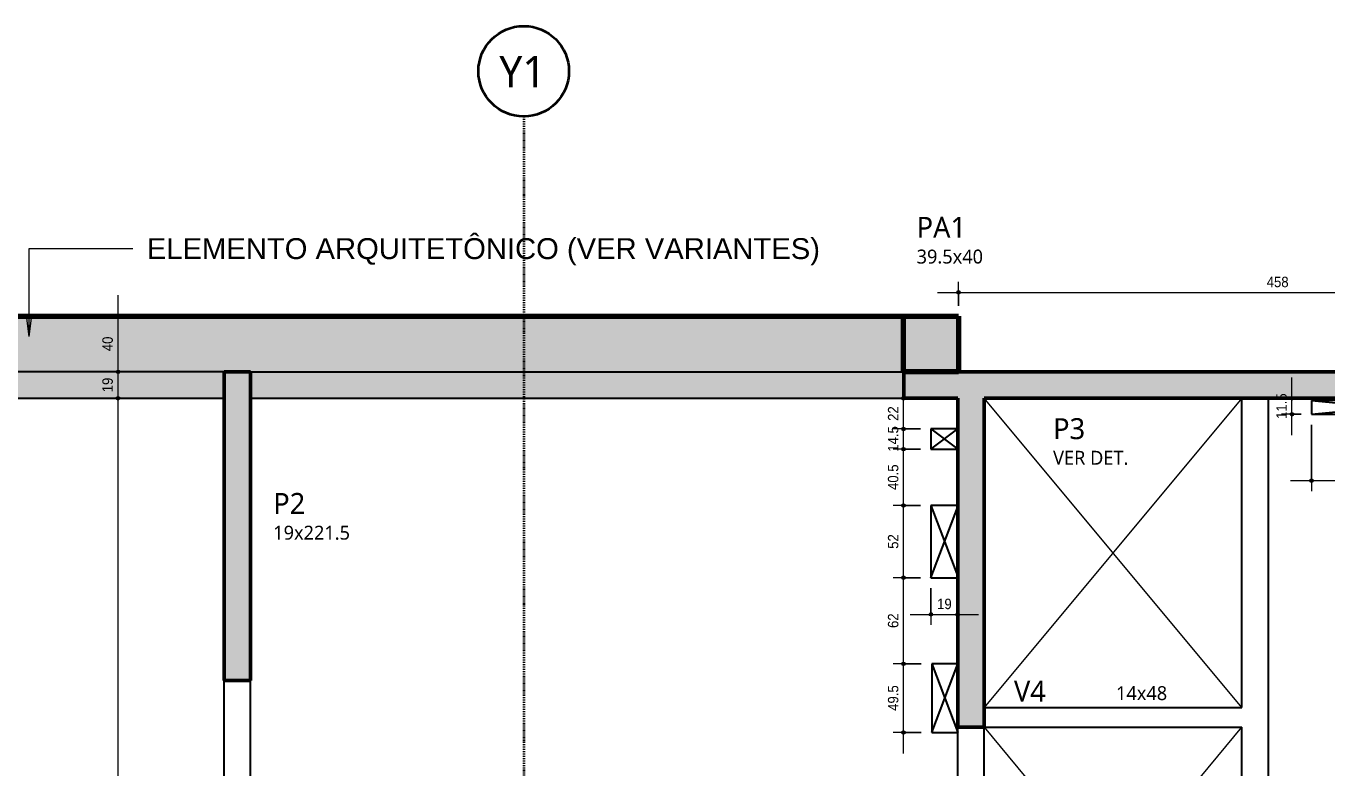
# Model space of a CAD drawing. Header units: centimetres. Extents: x -1981 to 73905, y -3196 to 88043.
# Drawn here: x -1016 to -82, y 423 to 955 of the extents above; entities that cross this region are included whole.
import ezdxf

# ---------------------------------------------------------------- set-up
doc = ezdxf.new("R2010")
doc.units = ezdxf.units.CM
doc.linetypes.add('Dash dot', pattern=[1.5875, 0.635, -0.47625, 0, -0.47625])
for name, color, linetype, lineweight in [('A-ANNO-DIMS', 7, 'Continuous', 9), ('A-ANNO-DIMS-50', 7, 'Continuous', 9), ('A-DETL-THIN', 7, 'Continuous', 25), ('A-FLOR', 7, 'Continuous', 25), ('G-ANNO-TEXT', 7, 'Continuous', 9), ('S-BEAM', 7, 'Continuous', 25), ('S-BEAM-IDEN', 7, 'Continuous', 9), ('S-COLS', 7, 'Continuous', 25), ('S-COLS-IDEN', 7, 'Continuous', 9), ('S-GRID', 7, 'Continuous', 9), ('S-GRID-IDEN', 7, 'Continuous', 9)]:
    doc.layers.add(name, color=color, linetype=linetype, lineweight=lineweight)
doc.layers.add('A-DETL', color=7, linetype='Continuous', lineweight=18, true_color=0x00a600)
doc.styles.add('Arial', font='arial.ttf', dxfattribs={"height": 15})
doc.styles.add('Arial_1', font='arial.ttf', dxfattribs={"width": 0.9, "height": 7.5})
doc.styles.add('Gadugi', font='gadugi.ttf', dxfattribs={"height": 15})
doc.styles.add('Gadugi_1', font='gadugi.ttf', dxfattribs={"height": 10})
doc.styles.add('Gadugi_2', font='gadugi.ttf', dxfattribs={"height": 0.2})
doc.styles.add('Gadugi_3', font='gadugi.ttf', dxfattribs={"height": 22.5})
doc.dimstyles.new('PED_1_5mm_ESQ', dxfattribs={"dimscale": 30.48, "dimtxt": 7.651945, "dimasz": 0.328084, "dimexe": 0.246063, "dimexo": 0.246063, "dimgap": 0.049213, "dimtad": 1, "dimdec": 1, "dimrnd": 0.5, "dimdsep": 46, "dimtxsty": 'Arial_1', "dimblk1": 'DOTSMALL', "dimblk2": 'DOTSMALL', "dimsah": 1, "dimcen": 0.09, "dimdle": 0.492126, "dimazin": 0, "dimtfac": 1, "dimtdec": 4, "dimtix": 1, "dimtmove": 0, "dimatfit": 3, "dimfxl": 1, "dimtvp": 1, "dimtolj": 1, "dimtzin": 0, "dimarcsym": 2})

# ---------------------------------------------------------------- blocks, each defined once
blk = doc.blocks.new('PED_TAG_PILAR_R04 - PILAR VER DET_-2523782-PL G 001 - FORMA DO PAVIMENTO TIPO 2')
at = {"layer": 'S-COLS-IDEN', "insert": (0.115, -0.633), "char_height": 0.2, "width": 1.37089, "attachment_point": 1, "style": 'Gadugi_2'}
blk.add_mtext('VER DET.', dxfattribs=at)
blk = doc.blocks.new('Eixo - Y1-2173029-PL G 001 - FORMA DO PAVIMENTO TIPO 2')
at = {"layer": 'S-GRID-IDEN', "color": 6, "lineweight": 35, "true_color": 0xff00ff}
blk.add_circle((0, 0), 0.65, dxfattribs=at)
blk = doc.blocks.new('DIMBLOCK60-PL G 001 - FORMA DO PAVIMENTO TIPO 2')
at = {"layer": 'A-ANNO-DIMS-50'}
h = blk.add_hatch(color=256, dxfattribs=at)
edge = h.paths.add_edge_path(flags=0)
edge.add_arc((-950.03, 688.12), 1.25, 0, 360)
h = blk.add_hatch(color=256, dxfattribs=at)
edge = h.paths.add_edge_path(flags=0)
edge.add_arc((-950.03, -7.88), 1.25, 0, 360)
for p, q in [((-944.3, 688.12), (-957.53, 688.12)), ((-950.03, -7.88), (-950.03, 688.12)), ((-950.03, 688.12), (-944.3, 688.12)), ((-944.3, -7.88), (-957.53, -7.88)), ((-950.03, -7.88), (-944.3, -7.88))]:
    blk.add_line(p, q, dxfattribs=at)
for centre in [(-950.03, 688.12), (-950.03, -7.88)]:
    blk.add_circle(centre, 1.25, dxfattribs=at)
at = {"layer": 'A-ANNO-DIMS-50', "color": 0, "insert": (-961.27, 332.35), "char_height": 7.5, "width": 18.6472, "attachment_point": 1, "rotation": 90, "line_spacing_factor": 0.941778, "style": 'Arial_1'}
blk.add_mtext('696', dxfattribs=at)
blk = doc.blocks.new('_DotSmall')
at = {"color": 0, "linetype": 'ByBlock', "const_width": 0.5}
blk.add_lwpolyline([(-0.0625, 0, 1), (0.0625, 0, 1)], format="xyb", close=True, dxfattribs=at)
blk = doc.blocks.new('DIMBLOCK61-PL G 001 - FORMA DO PAVIMENTO TIPO 2')
at = {"layer": 'A-ANNO-DIMS-50'}
h = blk.add_hatch(color=256, dxfattribs=at)
edge = h.paths.add_edge_path(flags=0)
edge.add_arc((-950.03, 707.12), 1.25, 0, 360)
h = blk.add_hatch(color=256, dxfattribs=at)
edge = h.paths.add_edge_path(flags=0)
edge.add_arc((-950.03, 688.12), 1.25, 0, 360)
for p, q in [((-944.3, 707.12), (-957.53, 707.12)), ((-950.03, 688.12), (-950.03, 707.12)), ((-950.03, 707.12), (-944.3, 707.12)), ((-944.3, 688.12), (-957.53, 688.12)), ((-950.03, 688.12), (-944.3, 688.12))]:
    blk.add_line(p, q, dxfattribs=at)
for centre in [(-950.03, 707.12), (-950.03, 688.12)]:
    blk.add_circle(centre, 1.25, dxfattribs=at)
at = {"layer": 'A-ANNO-DIMS-50', "color": 0, "insert": (-961.27, 692.44), "char_height": 7.5, "width": 12.4315, "attachment_point": 1, "rotation": 90, "line_spacing_factor": 0.941778, "style": 'Arial_1'}
blk.add_mtext('19', dxfattribs=at)
blk = doc.blocks.new('DIMBLOCK62-PL G 001 - FORMA DO PAVIMENTO TIPO 2')
at = {"layer": 'A-ANNO-DIMS-50'}
h = blk.add_hatch(color=256, dxfattribs=at)
edge = h.paths.add_edge_path(flags=0)
edge.add_arc((-950.03, 747.12), 1.25, 0, 360)
h = blk.add_hatch(color=256, dxfattribs=at)
edge = h.paths.add_edge_path(flags=0)
edge.add_arc((-950.03, 707.12), 1.25, 0, 360)
for p, q in [((-950.03, 707.12), (-950.03, 762.12)), ((-944.3, 747.12), (-957.53, 747.12)), ((-950.03, 747.12), (-944.3, 747.12)), ((-944.3, 707.12), (-957.53, 707.12)), ((-950.03, 707.12), (-944.3, 707.12))]:
    blk.add_line(p, q, dxfattribs=at)
for centre in [(-950.03, 747.12), (-950.03, 707.12)]:
    blk.add_circle(centre, 1.25, dxfattribs=at)
at = {"layer": 'A-ANNO-DIMS-50', "color": 0, "insert": (-961.27, 721.94), "char_height": 7.5, "width": 12.4315, "attachment_point": 1, "rotation": 90, "line_spacing_factor": 0.941778, "style": 'Arial_1'}
blk.add_mtext('40', dxfattribs=at)
blk = doc.blocks.new('DIMBLOCK66-PL G 001 - FORMA DO PAVIMENTO TIPO 2')
at = {"layer": 'A-ANNO-DIMS-50'}
h = blk.add_hatch(color=256, dxfattribs=at)
edge = h.paths.add_edge_path(flags=0)
edge.add_arc((-346.85, 764.17), 1.25, 0, 360)
h = blk.add_hatch(color=256, dxfattribs=at)
edge = h.paths.add_edge_path(flags=0)
edge.add_arc((111.15, 764.17), 1.25, 0, 360)
for p, q in [((-346.85, 754.62), (-346.85, 771.67)), ((111.15, 754.62), (111.15, 771.67)), ((-361.85, 764.17), (126.15, 764.17)), ((-346.85, 764.17), (-346.85, 754.62)), ((111.15, 764.17), (111.15, 754.62))]:
    blk.add_line(p, q, dxfattribs=at)
for centre in [(-346.85, 764.17), (111.15, 764.17)]:
    blk.add_circle(centre, 1.25, dxfattribs=at)
at = {"layer": 'A-ANNO-DIMS-50', "color": 0, "insert": (-125.62, 775.4), "char_height": 7.5, "width": 18.6472, "attachment_point": 1, "line_spacing_factor": 0.941778, "style": 'Arial_1'}
blk.add_mtext('458', dxfattribs=at)
blk = doc.blocks.new('DIMBLOCK105-PL G 001 - FORMA DO PAVIMENTO TIPO 2')
at = {"layer": 'A-ANNO-DIMS-50'}
h = blk.add_hatch(color=256, dxfattribs=at)
edge = h.paths.add_edge_path(flags=0)
edge.add_arc((-93.49, 629.01), 1.25, 0, 360)
h = blk.add_hatch(color=256, dxfattribs=at)
edge = h.paths.add_edge_path(flags=0)
edge.add_arc((6.55, 629.01), 1.25, 0, 360)
for p, q in [((-93.49, 669.12), (-93.49, 621.51)), ((-93.49, 629.01), (-93.49, 669.12)), ((6.55, 669.12), (6.55, 621.51)), ((6.55, 629.01), (6.55, 669.12)), ((-108.49, 629.01), (6.55, 629.01))]:
    blk.add_line(p, q, dxfattribs=at)
for centre in [(-93.49, 629.01), (6.55, 629.01)]:
    blk.add_circle(centre, 1.25, dxfattribs=at)
at = {"layer": 'A-ANNO-DIMS-50', "color": 0, "insert": (-51.24, 640.24), "char_height": 7.5, "width": 18.6472, "attachment_point": 1, "line_spacing_factor": 0.941778, "style": 'Arial_1'}
blk.add_mtext('100', dxfattribs=at)
blk = doc.blocks.new('DIMBLOCK112-PL G 001 - FORMA DO PAVIMENTO TIPO 2')
at = {"layer": 'A-ANNO-DIMS-50'}
h = blk.add_hatch(color=256, dxfattribs=at)
edge = h.paths.add_edge_path(flags=0)
edge.add_arc((-107.47, 688.12), 1.25, 0, 360)
h = blk.add_hatch(color=256, dxfattribs=at)
edge = h.paths.add_edge_path(flags=0)
edge.add_arc((-107.47, 676.62), 1.25, 0, 360)
for p, q in [((-107.47, 661.62), (-107.47, 703.12)), ((-101.73, 688.12), (-114.97, 688.12)), ((-107.47, 688.12), (-101.73, 688.12)), ((-100.99, 676.62), (-114.97, 676.62)), ((-107.47, 676.62), (-100.99, 676.62))]:
    blk.add_line(p, q, dxfattribs=at)
for centre in [(-107.47, 688.12), (-107.47, 676.62)]:
    blk.add_circle(centre, 1.25, dxfattribs=at)
at = {"layer": 'A-ANNO-DIMS-50', "color": 0, "insert": (-118.7, 673.3), "char_height": 7.5, "width": 21.7551, "attachment_point": 1, "rotation": 90, "line_spacing_factor": 0.941778, "style": 'Arial_1'}
blk.add_mtext('11.5', dxfattribs=at)
blk = doc.blocks.new('DIMBLOCK180-PL G 001 - FORMA DO PAVIMENTO TIPO 2')
at = {"layer": 'A-ANNO-DIMS-50'}
h = blk.add_hatch(color=256, dxfattribs=at)
edge = h.paths.add_edge_path(flags=0)
edge.add_arc((-386.24, 497.48), 1.25, 0, 360)
h = blk.add_hatch(color=256, dxfattribs=at)
edge = h.paths.add_edge_path(flags=0)
edge.add_arc((-386.24, 448.17), 1.25, 0, 360)
for p, q in [((-373.49, 497.48), (-393.74, 497.48)), ((-386.24, 433.17), (-386.24, 497.48)), ((-386.24, 497.48), (-373.49, 497.48)), ((-373.49, 448.17), (-393.74, 448.17)), ((-386.24, 448.17), (-373.49, 448.17))]:
    blk.add_line(p, q, dxfattribs=at)
for centre in [(-386.24, 497.48), (-386.24, 448.17)]:
    blk.add_circle(centre, 1.25, dxfattribs=at)
at = {"layer": 'A-ANNO-DIMS-50', "color": 0, "insert": (-397.47, 463.76), "char_height": 7.5, "width": 21.7551, "attachment_point": 1, "rotation": 90, "line_spacing_factor": 0.941778, "style": 'Arial_1'}
blk.add_mtext('49.5', dxfattribs=at)
blk = doc.blocks.new('DIMBLOCK181-PL G 001 - FORMA DO PAVIMENTO TIPO 2')
at = {"layer": 'A-ANNO-DIMS-50'}
h = blk.add_hatch(color=256, dxfattribs=at)
edge = h.paths.add_edge_path(flags=0)
edge.add_arc((-386.24, 559.35), 1.25, 0, 360)
h = blk.add_hatch(color=256, dxfattribs=at)
edge = h.paths.add_edge_path(flags=0)
edge.add_arc((-386.24, 497.48), 1.25, 0, 360)
for p, q in [((-374.11, 559.35), (-393.74, 559.35)), ((-386.24, 497.48), (-386.24, 559.35)), ((-386.24, 559.35), (-374.11, 559.35)), ((-373.49, 497.48), (-393.74, 497.48)), ((-386.24, 497.48), (-373.49, 497.48))]:
    blk.add_line(p, q, dxfattribs=at)
for centre in [(-386.24, 559.35), (-386.24, 497.48)]:
    blk.add_circle(centre, 1.25, dxfattribs=at)
at = {"layer": 'A-ANNO-DIMS-50', "color": 0, "insert": (-397.47, 523.23), "char_height": 7.5, "width": 12.4315, "attachment_point": 1, "rotation": 90, "line_spacing_factor": 0.941778, "style": 'Arial_1'}
blk.add_mtext('62', dxfattribs=at)
blk = doc.blocks.new('DIMBLOCK182-PL G 001 - FORMA DO PAVIMENTO TIPO 2')
at = {"layer": 'A-ANNO-DIMS-50'}
h = blk.add_hatch(color=256, dxfattribs=at)
edge = h.paths.add_edge_path(flags=0)
edge.add_arc((-386.24, 611.17), 1.25, 0, 360)
h = blk.add_hatch(color=256, dxfattribs=at)
edge = h.paths.add_edge_path(flags=0)
edge.add_arc((-386.24, 559.35), 1.25, 0, 360)
for p, q in [((-374.11, 611.17), (-393.74, 611.17)), ((-386.24, 559.35), (-386.24, 611.17)), ((-386.24, 611.17), (-374.11, 611.17)), ((-374.11, 559.35), (-393.74, 559.35)), ((-386.24, 559.35), (-374.11, 559.35))]:
    blk.add_line(p, q, dxfattribs=at)
for centre in [(-386.24, 611.17), (-386.24, 559.35)]:
    blk.add_circle(centre, 1.25, dxfattribs=at)
at = {"layer": 'A-ANNO-DIMS-50', "color": 0, "insert": (-397.47, 580.08), "char_height": 7.5, "width": 12.4315, "attachment_point": 1, "rotation": 90, "line_spacing_factor": 0.941778, "style": 'Arial_1'}
blk.add_mtext('52', dxfattribs=at)
blk = doc.blocks.new('DIMBLOCK183-PL G 001 - FORMA DO PAVIMENTO TIPO 2')
at = {"layer": 'A-ANNO-DIMS-50'}
h = blk.add_hatch(color=256, dxfattribs=at)
edge = h.paths.add_edge_path(flags=0)
edge.add_arc((-386.24, 651.58), 1.25, 0, 360)
h = blk.add_hatch(color=256, dxfattribs=at)
edge = h.paths.add_edge_path(flags=0)
edge.add_arc((-386.24, 611.17), 1.25, 0, 360)
for p, q in [((-374.11, 651.58), (-393.74, 651.58)), ((-386.24, 611.17), (-386.24, 651.58)), ((-386.24, 651.58), (-374.11, 651.58)), ((-374.11, 611.17), (-393.74, 611.17)), ((-386.24, 611.17), (-374.11, 611.17))]:
    blk.add_line(p, q, dxfattribs=at)
for centre in [(-386.24, 651.58), (-386.24, 611.17)]:
    blk.add_circle(centre, 1.25, dxfattribs=at)
at = {"layer": 'A-ANNO-DIMS-50', "color": 0, "insert": (-397.47, 622.31), "char_height": 7.5, "width": 21.7551, "attachment_point": 1, "rotation": 90, "line_spacing_factor": 0.941778, "style": 'Arial_1'}
blk.add_mtext('40.5', dxfattribs=at)
blk = doc.blocks.new('DIMBLOCK184-PL G 001 - FORMA DO PAVIMENTO TIPO 2')
at = {"layer": 'A-ANNO-DIMS-50'}
h = blk.add_hatch(color=256, dxfattribs=at)
edge = h.paths.add_edge_path(flags=0)
edge.add_arc((-386.24, 666.11), 1.25, 0, 360)
h = blk.add_hatch(color=256, dxfattribs=at)
edge = h.paths.add_edge_path(flags=0)
edge.add_arc((-386.24, 651.58), 1.25, 0, 360)
for p, q in [((-374.11, 666.11), (-393.74, 666.11)), ((-386.24, 651.58), (-386.24, 666.11)), ((-386.24, 666.11), (-374.11, 666.11)), ((-374.11, 651.58), (-393.74, 651.58)), ((-386.24, 651.58), (-374.11, 651.58))]:
    blk.add_line(p, q, dxfattribs=at)
for centre in [(-386.24, 666.11), (-386.24, 651.58)]:
    blk.add_circle(centre, 1.25, dxfattribs=at)
at = {"layer": 'A-ANNO-DIMS-50', "color": 0, "insert": (-397.47, 649.78), "char_height": 7.5, "width": 21.7551, "attachment_point": 1, "rotation": 90, "line_spacing_factor": 0.941778, "style": 'Arial_1'}
blk.add_mtext('14.5', dxfattribs=at)
blk = doc.blocks.new('DIMBLOCK185-PL G 001 - FORMA DO PAVIMENTO TIPO 2')
at = {"layer": 'A-ANNO-DIMS-50'}
h = blk.add_hatch(color=256, dxfattribs=at)
edge = h.paths.add_edge_path(flags=0)
edge.add_arc((-386.24, 688.12), 1.25, 0, 360)
h = blk.add_hatch(color=256, dxfattribs=at)
edge = h.paths.add_edge_path(flags=0)
edge.add_arc((-386.24, 666.11), 1.25, 0, 360)
for p, q in [((-386.24, 666.11), (-386.24, 703.12)), ((-393.61, 688.12), (-378.74, 688.12)), ((-386.24, 688.12), (-393.61, 688.12)), ((-374.11, 666.11), (-393.74, 666.11)), ((-386.24, 666.11), (-374.11, 666.11))]:
    blk.add_line(p, q, dxfattribs=at)
for centre in [(-386.24, 688.12), (-386.24, 666.11)]:
    blk.add_circle(centre, 1.25, dxfattribs=at)
at = {"layer": 'A-ANNO-DIMS-50', "color": 0, "insert": (-397.47, 671.94), "char_height": 7.5, "width": 12.4315, "attachment_point": 1, "rotation": 90, "line_spacing_factor": 0.941778, "style": 'Arial_1'}
blk.add_mtext('22', dxfattribs=at)
blk = doc.blocks.new('DIMBLOCK186-PL G 001 - FORMA DO PAVIMENTO TIPO 2')
at = {"layer": 'A-ANNO-DIMS-50'}
h = blk.add_hatch(color=256, dxfattribs=at)
edge = h.paths.add_edge_path(flags=0)
edge.add_arc((-366.61, 533.02), 1.25, 0, 360)
h = blk.add_hatch(color=256, dxfattribs=at)
edge = h.paths.add_edge_path(flags=0)
edge.add_arc((-347.36, 533.02), 1.25, 0, 360)
for p, q in [((-366.61, 551.85), (-366.61, 525.52)), ((-366.61, 533.02), (-366.61, 551.85)), ((-381.61, 533.02), (-332.36, 533.02)), ((-347.36, 527.29), (-347.36, 540.52)), ((-347.36, 533.02), (-347.36, 527.29))]:
    blk.add_line(p, q, dxfattribs=at)
for centre in [(-366.61, 533.02), (-347.36, 533.02)]:
    blk.add_circle(centre, 1.25, dxfattribs=at)
at = {"layer": 'A-ANNO-DIMS-50', "color": 0, "insert": (-362.17, 544.26), "char_height": 7.5, "width": 12.4315, "attachment_point": 1, "line_spacing_factor": 0.941778, "style": 'Arial_1'}
blk.add_mtext('19', dxfattribs=at)

msp = doc.modelspace()

# ---------------------------------------------------------------- hatches: boundary and pattern name
at = {"layer": 'A-FLOR', "true_color": 0xffffcc}
msp.add_hatch(color=7, dxfattribs=at).paths.add_polyline_path([(-795.11, 707.12), (-386.35, 707.12), (-386.35, 747.12), (-1340.85, 747.12), (-1340.85, 707.12), (-854.86, 707.12)], flags=0)
at = {"layer": 'S-BEAM', "true_color": 0xffffcc}
for points in [[(-1342.61, 688.12), (-873.86, 688.12), (-873.86, 707.12), (-1342.61, 707.12)], [(-854.86, 688.12), (-386.11, 688.12), (-386.11, 707.12), (-854.86, 707.12)]]:
    msp.add_hatch(color=7, dxfattribs=at).paths.add_polyline_path(points, flags=0)
at = {"layer": 'S-COLS', "true_color": 0x808080}
for points in [[(-346.85, 707.12), (-346.85, 747.12), (-386.35, 747.12), (-386.35, 707.12)], [(-854.86, 485.65), (-854.86, 707.12), (-873.86, 707.12), (-873.86, 485.65)], [(93.14, 452.12), (112.14, 452.12), (112.14, 688.12), (150.88, 688.12), (150.88, 707.12), (-386.11, 707.12), (-386.11, 688.12), (-347.36, 688.12), (-347.36, 452.12), (-328.36, 452.12), (-328.36, 688.12), (93.14, 688.12), (93.14, 534.73)]]:
    msp.add_hatch(color=8, dxfattribs=at).paths.add_polyline_path(points, flags=0)

# ---------------------------------------------------------------- linework, layer by layer
at = {"layer": 'A-DETL', "color": 7}
for p, q in [((-143.36, 466.12), (-328.36, 688.12)), ((-143.36, 688.12), (-328.36, 466.12)), ((-328.36, 452.12), (-143.36, 229.12)), ((-328.36, 229.12), (-143.36, 452.12))]:
    msp.add_line(p, q, dxfattribs=at)
at = {"layer": 'A-DETL-THIN'}
for p, q in [((-93.49, 686.62), (6.55, 676.62)), ((-93.49, 676.62), (6.55, 686.62)), ((-366.61, 651.58), (-347.36, 666.11)), ((-366.61, 666.11), (-347.36, 651.58)), ((-366.61, 611.17), (-347.36, 560.22)), ((-366.61, 559.35), (-347.36, 610.3)), ((-365.99, 448.17), (-347.36, 497.48)), ((-365.99, 497.48), (-347.36, 448.17))]:
    msp.add_line(p, q, dxfattribs=at)
at = {"layer": 'A-FLOR', "color": 190, "lineweight": 70, "true_color": 0x8000ff}
msp.add_line((-1340.85, 747.12), (-386.35, 747.12), dxfattribs=at)
at = {"layer": 'A-FLOR'}
for p, q in [((6.55, 686.62), (-93.49, 686.62)), ((-93.49, 686.62), (-93.49, 676.62)), ((-93.49, 676.62), (6.55, 676.62)), ((-347.36, 666.11), (-366.61, 666.11)), ((-366.61, 666.11), (-366.61, 651.58)), ((-366.61, 651.58), (-347.36, 651.58)), ((-347.36, 611.17), (-366.61, 611.17)), ((-366.61, 611.17), (-366.61, 559.35)), ((-366.61, 559.35), (-347.36, 559.35)), ((-347.36, 497.48), (-365.99, 497.48)), ((-365.99, 497.48), (-365.99, 448.17)), ((-365.99, 448.17), (-347.36, 448.17))]:
    msp.add_line(p, q, dxfattribs=at)
at = {"layer": 'G-ANNO-TEXT'}
for p, q in [((-1013.76, 795.58), (-939.34, 795.58)), ((-1013.76, 732.54), (-1013.76, 795.58)), ((-1013.76, 732.54), (-1015.73, 747.54)), ((-1013.76, 732.54), (-1011.78, 747.54))]:
    msp.add_line(p, q, dxfattribs=at)
at = {"layer": 'S-BEAM'}
for p, q in [((-873.86, 707.12), (-1342.61, 707.12)), ((-854.86, 707.12), (-386.35, 707.12)), ((-1342.61, 688.12), (-873.86, 688.12)), ((-854.86, 688.12), (-386.11, 688.12)), ((-143.36, 466.12), (-143.36, 688.12)), ((-124.36, -7.88), (-124.36, 688.12)), ((-873.86, 180.63), (-873.86, 485.65)), ((-854.86, 180.63), (-854.86, 485.65)), ((-328.36, 466.12), (-143.36, 466.12)), ((-347.36, 229.12), (-347.36, 452.12)), ((-328.36, 229.12), (-328.36, 452.12)), ((-328.36, 452.12), (-143.36, 452.12)), ((-143.36, 229.12), (-143.36, 452.12))]:
    msp.add_line(p, q, dxfattribs=at)
at = {"layer": 'S-COLS', "color": 190, "lineweight": 70, "true_color": 0x8000ff}
for p, q in [((-386.35, 707.12), (-386.35, 747.12)), ((-386.35, 747.12), (-346.85, 747.12)), ((-346.85, 747.12), (-346.85, 707.12)), ((-346.85, 707.12), (-386.35, 707.12))]:
    msp.add_line(p, q, dxfattribs=at)
at = {"layer": 'S-COLS', "lineweight": 50}
for p, q in [((-873.86, 485.65), (-873.86, 707.12)), ((-873.86, 707.12), (-854.86, 707.12)), ((-854.86, 707.12), (-854.86, 485.65)), ((-386.11, 707.12), (150.88, 707.12)), ((-386.11, 688.12), (-386.11, 707.12)), ((-347.36, 688.12), (-386.11, 688.12)), ((-347.36, 452.12), (-347.36, 688.12)), ((93.14, 688.12), (-328.36, 688.12)), ((-328.36, 688.12), (-328.36, 452.12)), ((-854.86, 485.65), (-873.86, 485.65)), ((-328.36, 452.12), (-347.36, 452.12))]:
    msp.add_line(p, q, dxfattribs=at)
at = {"layer": 'S-GRID', "color": 6, "linetype": 'Dash dot', "lineweight": 35, "true_color": 0xff00ff}
msp.add_line((-658.86, 890.4), (-658.86, -1018.23), dxfattribs=at)

# ---------------------------------------------------------------- block references
at = {"layer": 'S-COLS-IDEN', "xscale": 49.99999999999998, "yscale": 49.99999999999998, "zscale": 49.99999999999998}
msp.add_blockref('PED_TAG_PILAR_R04 - PILAR VER DET_-2523782-PL G 001 - FORMA DO PAVIMENTO TIPO 2', (-284.65, 682.07), dxfattribs=at)
at = {"layer": 'S-GRID-IDEN', "color": 6, "true_color": 0xff00ff, "xscale": 49.99999999999998, "yscale": 49.99999999999998, "zscale": 49.99999999999998, "rotation": 180}
msp.add_blockref('Eixo - Y1-2173029-PL G 001 - FORMA DO PAVIMENTO TIPO 2', (-658.86, 922.9), dxfattribs=at)

# ---------------------------------------------------------------- texts
at = {"layer": 'G-ANNO-TEXT', "insert": (-929.34, 803.08), "char_height": 15, "width": 594.4513, "attachment_point": 1, "style": 'Arial'}
msp.add_mtext('ELEMENTO ARQUITETÔNICO (VER VARIANTES)', dxfattribs=at)
at = {"layer": 'S-BEAM-IDEN', "attachment_point": 1}
for s, insert, char_height, width, style in [('V4', (-307.03, 485.39), 15, 30.0633, 'Gadugi'), ('14x48', (-233.74, 481.46), 10, 44.8945, 'Gadugi_1')]:
    msp.add_mtext(s, dxfattribs=dict(at, insert=insert, char_height=char_height, width=width, style=style))
at = {"layer": 'S-COLS-IDEN', "attachment_point": 1}
for s, insert, char_height, width, style in [('PA1', (-376.85, 818.38), 15, 44.8945, 'Gadugi'), ('39.5x40', (-376.85, 794.89), 10, 57.7215, 'Gadugi_1'), ('P3', (-278.9, 673.84), 15, 28.4599, 'Gadugi'), ('P2', (-838.62, 620.15), 15, 28.4599, 'Gadugi'), ('19x221.5', (-838.62, 596.66), 10, 66.9409, 'Gadugi_1')]:
    msp.add_mtext(s, dxfattribs=dict(at, insert=insert, char_height=char_height, width=width, style=style))
at = {"layer": 'S-GRID-IDEN', "color": 6, "true_color": 0xff00ff, "insert": (-676.38, 933.94), "char_height": 22.5, "width": 42.0886, "attachment_point": 1, "style": 'Gadugi_3'}
msp.add_mtext('Y1', dxfattribs=at)

# ---------------------------------------------------------------- dimensions: what is measured, and where the dimension line sits
at = {"layer": 'A-ANNO-DIMS'}
for base, p1, p2, override, picture, middle in [((111.15, 764.17), (-346.85, 747.12), (111.15, 747.12), {"dimpost": '<>', "dimfxl": 458}, 'DIMBLOCK66-PL G 001 - FORMA DO PAVIMENTO TIPO 2', (-117.85, 769.5)), ((6.55, 629.01), (-93.49, 676.62), (6.55, 676.62), {"dimpost": '<>', "dimfxl": 100.04071}, 'DIMBLOCK105-PL G 001 - FORMA DO PAVIMENTO TIPO 2', (-43.47, 634.34)), ((-347.3645, 533.0184), (-366.6143, 559.3477), (-347.3645, 534.7861), {"dimpost": '<>', "dimfxl": 31.20617}, 'DIMBLOCK186-PL G 001 - FORMA DO PAVIMENTO TIPO 2', (-356.9894, 538.3477))]:
    dim = msp.add_linear_dim(base=base, p1=p1, p2=p2, dimstyle='PED_1_5mm_ESQ', override=override, dxfattribs=at)
    dim.commit()
    dim.dimension.update_dxf_attribs({"geometry": picture, "text_midpoint": middle})
for base, p1, p2, override, picture, middle in [((-950.03, 747.12), (-951.8, 707.12), (-951.8, 747.12), {"dimpost": '<>', "dimfxl": 40.000001}, 'DIMBLOCK62-PL G 001 - FORMA DO PAVIMENTO TIPO 2', (-955.36, 727.12)), ((-950.03, 707.12), (-951.8, 688.12), (-951.8, 707.12), {"dimpost": '<>', "dimfxl": 19}, 'DIMBLOCK61-PL G 001 - FORMA DO PAVIMENTO TIPO 2', (-955.36, 697.62)), ((-386.24, 688.12), (-366.61, 666.11), (-386.11, 688.12), {"dimpost": '<>', "dimfxl": 29.40182}, 'DIMBLOCK185-PL G 001 - FORMA DO PAVIMENTO TIPO 2', (-391.5, 677.12)), ((-107.47, 688.12), (-93.49, 676.62), (-109.23, 688.12), {"dimpost": '<>', "dimfxl": 19.496841}, 'DIMBLOCK112-PL G 001 - FORMA DO PAVIMENTO TIPO 2', (-112.8, 682.37)), ((-950.03, 688.12), (-951.8, -7.88), (-951.8, 688.12), {"dimpost": '<>', "dimfxl": 696.000019}, 'DIMBLOCK60-PL G 001 - FORMA DO PAVIMENTO TIPO 2', (-955.36, 340.12)), ((-386.24, 666.11), (-366.61, 651.58), (-366.61, 666.11), {"dimpost": '<>', "dimfxl": 14.53072}, 'DIMBLOCK184-PL G 001 - FORMA DO PAVIMENTO TIPO 2', (-391.56, 658.85)), ((-386.24, 651.58), (-366.61, 611.17), (-366.61, 651.58), {"dimpost": '<>', "dimfxl": 40.4101}, 'DIMBLOCK183-PL G 001 - FORMA DO PAVIMENTO TIPO 2', (-391.56, 631.38)), ((-386.24, 611.17), (-366.61, 559.35), (-366.61, 611.17), {"dimpost": '<>', "dimfxl": 51.826022}, 'DIMBLOCK182-PL G 001 - FORMA DO PAVIMENTO TIPO 2', (-391.56, 585.26)), ((-386.24, 559.35), (-365.99, 497.48), (-366.61, 559.35), {"dimpost": '<>', "dimfxl": 61.875628}, 'DIMBLOCK181-PL G 001 - FORMA DO PAVIMENTO TIPO 2', (-391.56, 528.41)), ((-386.24, 497.48), (-365.99, 448.17), (-365.99, 497.48), {"dimpost": '<>', "dimfxl": 49.304882}, 'DIMBLOCK180-PL G 001 - FORMA DO PAVIMENTO TIPO 2', (-391.56, 472.82))]:
    dim = msp.add_linear_dim(base=base, p1=p1, p2=p2, angle=90, dimstyle='PED_1_5mm_ESQ', override=override, dxfattribs=at)
    dim.commit()
    dim.dimension.update_dxf_attribs({"geometry": picture, "text_midpoint": middle})

doc.saveas('drawing.dxf')
